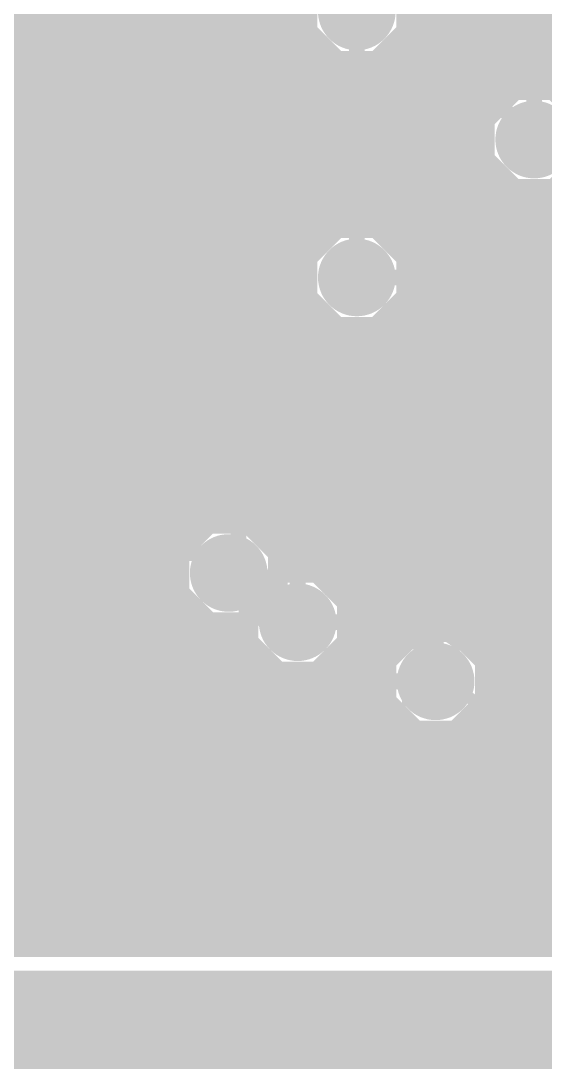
# Model space of a CAD drawing. Extents: x -6 to 196, y -52 to 46.
# Drawn here: x 153.41 to 160.16, y -5.63 to 7.88 of the extents above; entities that cross this region are included whole.
import ezdxf

# ---------------------------------------------------------------- set-up
doc = ezdxf.new("R2010")
doc.units = 0
doc.header["$MEASUREMENT"] = 0
doc.layers.get('0').update_dxf_attribs({"linetype": 'CONTINUOUS'})
for name, color, linetype in [('22-304-1_BOT', 7, 'CONTINUOUS'), ('22-304-1_DRD', 7, 'CONTINUOUS'), ('22-304-1_GND', 6, 'CONTINUOUS'), ('22-304-1_IN1', 4, 'CONTINUOUS'), ('22-304-1_SST', 14, 'CONTINUOUS'), ('22-304-1_TOP', 9, 'CONTINUOUS'), ('THRUHOLE_TAP', 13, 'CONTINUOUS')]:
    doc.layers.add(name, color=color, linetype=linetype)

# ---------------------------------------------------------------- blocks, each defined once
blk = doc.blocks.new('ROUND_57')
at = {"const_width": 0.35052}
blk.add_lwpolyline([(-0.17526, 0, 1), (0.17526, 0, 1)], format="xyb", close=True, dxfattribs=at)
blk = doc.blocks.new('ROUND_83')
at = {"const_width": 0.50038}
blk.add_lwpolyline([(-0.25019, 0, 1), (0.25019, 0, 1)], format="xyb", close=True, dxfattribs=at)
blk = doc.blocks.new('ROUND_88')
at = {"const_width": 0.10033}
blk.add_lwpolyline([(-0.050164, 0, 1), (0.050164, 0, 1)], format="xyb", close=True, dxfattribs=at)

msp = doc.modelspace()

# ---------------------------------------------------------------- linework, layer by layer
at = {"layer": '22-304-1_BOT'}
for points, const_width in [([(153.3906, 20.828), (153.3906, -0.1905)], 0.254), ([(153.6192, 20.828), (153.6192, -0.1905)], 0.254), ([(153.8478, 20.828), (153.8478, -0.1905)], 0.254), ([(154.0764, 20.828), (154.0764, -0.1905)], 0.254), ([(154.305, 20.828), (154.305, -4.064)], 0.254), ([(154.5336, 20.828), (154.5336, -4.064)], 0.254), ([(154.7622, 20.828), (154.7622, -4.064)], 0.254), ([(154.9908, 20.828), (154.9908, -4.064)], 0.254), ([(155.2194, 20.828), (155.2194, -4.064)], 0.254), ([(155.448, 20.828), (155.448, 0.99568)], 0.254), ([(160.02, 6.35), (160.02, 12.7)], 0.2032), ([(159.5628, 12.20216), (159.5628, 6.84784)], 0.254), ([(159.59074, 12.17676), (159.59074, 6.87324)], 0.254), ([(156.21, 10.287), (156.21, 0.889), (156.083, 0.762)], 0.2032), ([(158.75, 10.16), (158.75, -0.635)], 0.2032), ([(155.6766, 9.87044), (155.6766, 1.30302)], 0.254), ([(155.78074, 9.76376), (155.78074, 1.36652)], 0.254), ([(159.3342, 9.81964), (159.3342, -0.29464)], 0.254), ([(159.17926, 9.63676), (159.17926, -0.11176)], 0.254), ([(156.972, 8.6868), (156.972, 0.127)], 0.2032), ([(157.734, 8.001), (157.734, 4.572)], 0.2032), ([(155.78074, 7.8232), (138.08964, 7.8232)], 0.254), ([(159.59074, 7.8232), (159.17926, 7.8232)], 0.254), ([(155.78074, 7.5946), (138.05916, 7.5946)], 0.254), ([(159.59074, 7.5946), (159.17926, 7.5946)], 0.254), ([(155.78074, 7.366), (141.41704, 7.366)], 0.254), ([(159.59074, 7.366), (159.17926, 7.366)], 0.254), ([(155.78074, 7.1374), (141.58468, 7.1374)], 0.254), ([(159.59074, 7.1374), (159.17926, 7.1374)], 0.254), ([(155.78074, 6.9088), (141.6431, 6.9088)], 0.254), ([(159.59074, 6.9088), (159.17926, 6.9088)], 0.254), ([(155.78074, 6.6802), (141.62278, 6.6802)], 0.254), ([(159.42818, 6.6802), (159.17926, 6.6802)], 0.254), ([(155.78074, 6.4516), (141.51102, 6.4516)], 0.254), ([(159.35198, 6.4516), (159.17926, 6.4516)], 0.254), ([(155.78074, 6.223), (141.39926, 6.223)], 0.254), ([(159.35452, 6.223), (159.17926, 6.223)], 0.254), ([(155.78074, 5.9944), (141.39926, 5.9944)], 0.254), ([(159.44342, 5.9944), (159.17926, 5.9944)], 0.254), ([(159.5628, 5.85216), (159.5628, -4.064)], 0.254), ([(155.78074, 5.7658), (141.39926, 5.7658)], 0.254), ([(159.67964, 5.7658), (159.17926, 5.7658)], 0.254), ([(159.7914, 5.71246), (159.7914, -4.064)], 0.254), ([(160.2486, 5.71246), (160.2486, -4.064)], 0.254), ([(160.02, 5.67436), (160.02, -4.064)], 0.254), ([(155.78074, 5.5372), (141.39926, 5.5372)], 0.254), ([(160.36036, 5.5372), (159.17926, 5.5372)], 0.254), ([(155.78074, 5.3086), (141.39926, 5.3086)], 0.254), ([(160.41878, 5.3086), (159.17926, 5.3086)], 0.254), ([(155.78074, 5.08), (142.47368, 5.08)], 0.254), ([(160.58896, 5.08), (159.17926, 5.08)], 0.254), ([(155.78074, 4.8514), (142.78102, 4.8514)], 0.254), ([(165.94074, 4.8514), (159.17926, 4.8514)], 0.254), ([(155.78074, 4.6228), (142.89278, 4.6228)], 0.254), ([(165.94074, 4.6228), (159.17926, 4.6228)], 0.254), ([(155.78074, 4.3942), (142.9131, 4.3942)], 0.254), ([(165.94074, 4.3942), (159.17926, 4.3942)], 0.254), ([(158.32074, 4.23672), (158.32074, -0.11176)], 0.254), ([(155.78074, 4.1656), (142.85468, 4.1656)], 0.254), ([(158.1912, 4.07416), (158.1912, -0.254)], 0.254), ([(158.32074, 4.1656), (158.27502, 4.1656)], 0.254), ([(165.94074, 4.1656), (159.17926, 4.1656)], 0.254), ([(155.78074, 3.937), (142.68704, 3.937)], 0.254), ([(157.40126, 3.98272), (157.40126, 0.65024)], 0.254), ([(157.50032, 3.937), (157.40126, 3.937)], 0.254), ([(157.5054, 3.93446), (157.5054, 0.54356)], 0.254), ([(157.9626, 3.93446), (157.9626, -4.064)], 0.254), ([(158.32074, 3.937), (157.96768, 3.937)], 0.254), ([(165.94074, 3.937), (159.17926, 3.937)], 0.254), ([(157.734, 3.89636), (157.734, -4.064)], 0.254), ([(155.78074, 3.7084), (142.66926, 3.7084)], 0.254), ([(158.32074, 3.7084), (157.40126, 3.7084)], 0.254), ([(165.94074, 3.7084), (159.17926, 3.7084)], 0.254), ([(155.78074, 3.4798), (142.66926, 3.4798)], 0.254), ([(158.32074, 3.4798), (157.40126, 3.4798)], 0.254), ([(165.94074, 3.4798), (159.17926, 3.4798)], 0.254), ([(155.78074, 3.2512), (142.66926, 3.2512)], 0.254), ([(158.32074, 3.2512), (157.40126, 3.2512)], 0.254), ([(165.94074, 3.2512), (159.17926, 3.2512)], 0.254), ([(155.78074, 3.0226), (142.66926, 3.0226)], 0.254), ([(158.32074, 3.0226), (157.40126, 3.0226)], 0.254), ([(165.94074, 3.0226), (159.17926, 3.0226)], 0.254), ([(155.78074, 2.794), (142.66926, 2.794)], 0.254), ([(158.32074, 2.794), (157.40126, 2.794)], 0.254), ([(165.94074, 2.794), (159.17926, 2.794)], 0.254), ([(155.78074, 2.5654), (142.66926, 2.5654)], 0.254), ([(158.32074, 2.5654), (157.40126, 2.5654)], 0.254), ([(165.94074, 2.5654), (159.17926, 2.5654)], 0.254), ([(155.78074, 2.3368), (142.66926, 2.3368)], 0.254), ([(158.32074, 2.3368), (157.40126, 2.3368)], 0.254), ([(165.94074, 2.3368), (159.17926, 2.3368)], 0.254), ([(155.78074, 2.1082), (142.66926, 2.1082)], 0.254), ([(158.32074, 2.1082), (157.40126, 2.1082)], 0.254), ([(165.94074, 2.1082), (159.17926, 2.1082)], 0.254), ([(155.78074, 1.8796), (142.66926, 1.8796)], 0.254), ([(158.32074, 1.8796), (157.40126, 1.8796)], 0.254), ([(165.79342, 1.8796), (159.17926, 1.8796)], 0.254), ([(155.78074, 1.651), (142.66926, 1.651)], 0.254), ([(158.32074, 1.651), (157.40126, 1.651)], 0.254), ([(165.70452, 1.651), (159.17926, 1.651)], 0.254), ([(155.78074, 1.4224), (142.66926, 1.4224)], 0.254), ([(158.32074, 1.4224), (157.40126, 1.4224)], 0.254), ([(165.70198, 1.4224), (159.17926, 1.4224)], 0.254), ([(155.5623, 1.1938), (142.66926, 1.1938)], 0.254), ([(158.32074, 1.1938), (157.40126, 1.1938)], 0.254), ([(165.77818, 1.1938), (159.17926, 1.1938)], 0.254), ([(155.43784, 0.9652), (142.66926, 0.9652)], 0.254), ([(158.32074, 0.9652), (157.40126, 0.9652)], 0.254), ([(165.989, 0.9652), (159.17926, 0.9652)], 0.254), ([(155.40736, 0.7366), (142.66926, 0.7366)], 0.254), ([(158.32074, 0.7366), (157.40126, 0.7366)], 0.254), ([(166.61384, 0.7366), (159.17926, 0.7366)], 0.254), ([(155.45562, 0.508), (142.66926, 0.508)], 0.254), ([(155.448, 0.52832), (155.448, -4.064)], 0.254), ([(158.32074, 0.508), (157.5308, 0.508)], 0.254), ([(166.61384, 0.508), (159.17926, 0.508)], 0.254), ([(155.60802, 0.2794), (144.92732, 0.2794)], 0.254), ([(158.32074, 0.2794), (157.62986, 0.2794)], 0.254), ([(166.61384, 0.2794), (159.17926, 0.2794)], 0.254), ([(155.6766, 0.22098), (155.6766, -4.064)], 0.254), ([(156.2989, 0.0508), (145.3007, 0.0508)], 0.254), ([(155.9052, 0.10922), (155.9052, -4.064)], 0.254), ([(156.1338, 0.08636), (156.1338, -4.064)], 0.254), ([(158.32074, 0.0508), (157.64256, 0.0508)], 0.254), ([(166.61384, 0.0508), (159.17926, 0.0508)], 0.254), ([(156.36748, -0.1778), (145.42516, -0.1778)], 0.254), ([(154.2669, -0.1905), (147.23872, -0.1905), (147.23872, -2.01168)], 0.254), ([(154.2669, -0.1905), (154.2669, -2.01168)], 0.254), ([(156.3624, -0.1651), (156.3624, -4.064)], 0.254), ([(158.25216, -0.1778), (157.57652, -0.1778)], 0.254), ([(166.54018, -0.1778), (159.24784, -0.1778)], 0.254), ([(157.5054, -0.28956), (157.5054, -4.064)], 0.254), ([(156.55544, -0.4064), (154.2669, -0.4064)], 0.254), ([(156.591, -0.4318), (156.591, -4.064)], 0.254), ([(156.8196, -0.53086), (156.8196, -4.064)], 0.254), ([(157.2768, -0.47752), (157.2768, -4.064)], 0.254), ([(158.11246, -0.4064), (157.38856, -0.4064)], 0.254), ([(166.46398, -0.4064), (159.385, -0.4064)], 0.254), ([(153.3906, -1.60782), (153.86558, -1.60782), (153.3906, -0.93218), (153.3906, -0.762), (153.44902, -0.59182), (153.80462, -0.59182), (153.86558, -0.762)], 0.1524), ([(158.07436, -0.635), (154.2669, -0.635)], 0.254), ([(157.0482, -0.54356), (157.0482, -4.064)], 0.254), ([(166.46652, -0.635), (159.42564, -0.635)], 0.254), ([(158.11246, -0.8636), (154.2669, -0.8636)], 0.254), ([(166.55542, -0.8636), (159.385, -0.8636)], 0.254), ([(158.1912, -1.016), (158.1912, -4.064)], 0.254), ([(159.3342, -0.97536), (159.3342, -4.064)], 0.254), ([(158.25216, -1.0922), (154.2669, -1.0922)], 0.254), ([(166.79164, -1.0922), (159.24784, -1.0922)], 0.254), ([(193.929, -1.3208), (154.2669, -1.3208)], 0.254), ([(158.4198, -1.22428), (158.4198, -4.064)], 0.254), ([(158.6484, -1.30302), (158.6484, -4.064)], 0.254), ([(158.877, -1.29794), (158.877, -4.064)], 0.254), ([(159.1056, -1.20904), (159.1056, -4.064)], 0.254), ([(193.929, -1.5494), (154.2669, -1.5494)], 0.254), ([(193.929, -1.778), (154.2669, -1.778)], 0.254), ([(193.929, -2.0066), (141.34592, -2.0066)], 0.254), ([(154.2669, -2.01168), (147.23872, -2.01168)], 0.254), ([(153.3906, -2.01168), (153.3906, -4.064)], 0.254), ([(153.6192, -2.01168), (153.6192, -4.064)], 0.254), ([(153.8478, -2.01168), (153.8478, -4.064)], 0.254), ([(154.0764, -2.01168), (154.0764, -4.064)], 0.254), ([(193.929, -2.2352), (141.11732, -2.2352)], 0.254), ([(193.929, -2.4638), (140.88872, -2.4638)], 0.254), ([(193.929, -2.6924), (140.66012, -2.6924)], 0.254), ([(193.929, -2.921), (140.43152, -2.921)], 0.254), ([(193.929, -3.1496), (140.20292, -3.1496)], 0.254), ([(193.929, -3.3782), (139.97432, -3.3782)], 0.254), ([(193.929, -3.6068), (139.74572, -3.6068)], 0.254), ([(193.929, -3.8354), (139.51712, -3.8354)], 0.254), ([(193.929, -4.064), (139.28852, -4.064)], 0.254)]:
    msp.add_lwpolyline(points, dxfattribs=dict(at, const_width=const_width))
at = {"layer": '22-304-1_BOT', "const_width": 0.254}
for points in [[(159.59074, 6.87324, 0.2246031), (159.34321, 6.35)], [(159.34436, 6.35, 0.4142136), (160.02, 5.67436)], [(160.02, 5.67436, 0.1446172), (160.38715, 5.78282)], [(157.734, 3.89636, 0.2691428), (158.32074, 4.23672)], [(157.40126, 3.98272, 0.1292184), (157.734, 3.89527)], [(155.78074, 1.36652, 0.28408), (155.40736, 0.762)], [(155.40736, 0.762, 0.4142136), (156.083, 0.08636)], [(157.64764, 0.127, 0.2246035), (157.40053, 0.64935)], [(156.083, 0.08636, 0.0803129), (156.2959, 0.12078)], [(156.29382, 0.11938, 0.4109265), (156.972, -0.55118)], [(156.972, -0.54864, 0.4142136), (157.64764, 0.127)], [(158.32074, -0.11176, 0.2246031), (158.07321, -0.635)], [(159.42564, -0.635, 0.224604), (159.17853, -0.11265)], [(158.07436, -0.635, 0.4142136), (158.75, -1.31064)], [(158.75, -1.31064, 0.4142136), (159.42564, -0.635)]]:
    msp.add_lwpolyline(points, format="xyb", dxfattribs=at)
at = {"layer": '22-304-1_DRD'}
for points, const_width in [([(195.00088, 21.99894), (101.99878, 21.99894), (78.99908, 44.99864), (-4.99872, 44.99864), (-4.99872, -4.99872), (195.00088, -4.99872), (195.00088, 21.99894)], 1.27), ([(157.099, 8.255), (157.099, 7.747)], 0.254), ([(158.369, 7.747), (158.369, 8.255)], 0.254), ([(157.099, 7.747), (157.48, 7.366)], 0.254), ([(157.988, 7.366), (158.369, 7.747)], 0.254), ([(157.48, 7.366), (157.988, 7.366)], 0.254), ([(159.766, 6.985), (159.385, 6.604)], 0.254), ([(160.274, 6.985), (159.766, 6.985)], 0.254), ([(160.655, 6.604), (160.274, 6.985)], 0.254), ([(159.385, 6.604), (159.385, 6.096)], 0.254), ([(159.385, 6.096), (159.766, 5.715)], 0.254), ([(160.274, 5.715), (160.655, 6.096)], 0.254), ([(159.766, 5.715), (160.274, 5.715)], 0.254), ([(157.48, 5.207), (157.099, 4.826)], 0.254), ([(157.988, 5.207), (157.48, 5.207)], 0.254), ([(158.369, 4.826), (157.988, 5.207)], 0.254), ([(157.099, 4.826), (157.099, 4.318)], 0.254), ([(158.369, 4.318), (158.369, 4.826)], 0.254), ([(157.099, 4.318), (157.48, 3.937)], 0.254), ([(157.988, 3.937), (158.369, 4.318)], 0.254), ([(157.48, 3.937), (157.988, 3.937)], 0.254), ([(155.829, 1.397), (155.448, 1.016)], 0.254), ([(156.337, 1.397), (155.829, 1.397)], 0.254), ([(156.718, 1.016), (156.337, 1.397)], 0.254), ([(155.448, 1.016), (155.448, 0.508)], 0.254), ([(156.718, 0.508), (156.718, 1.016)], 0.254), ([(156.718, 0.762), (156.337, 0.381)], 0.254), ([(157.226, 0.762), (156.718, 0.762)], 0.254), ([(157.607, 0.381), (157.226, 0.762)], 0.254), ([(155.448, 0.508), (155.829, 0.127)], 0.254), ([(156.337, 0.127), (156.718, 0.508)], 0.254), ([(156.337, 0.381), (156.337, -0.127)], 0.254), ([(157.607, -0.127), (157.607, 0.381)], 0.254), ([(155.829, 0.127), (156.337, 0.127)], 0.254), ([(156.337, -0.127), (156.718, -0.508)], 0.254), ([(157.226, -0.508), (157.607, -0.127)], 0.254), ([(158.496, 0), (158.115, -0.381)], 0.254), ([(159.004, 0), (158.496, 0)], 0.254), ([(159.385, -0.381), (159.004, 0)], 0.254), ([(158.115, -0.381), (158.115, -0.889)], 0.254), ([(159.385, -0.889), (159.385, -0.381)], 0.254), ([(156.718, -0.508), (157.226, -0.508)], 0.254), ([(158.115, -0.889), (158.496, -1.27)], 0.254), ([(159.004, -1.27), (159.385, -0.889)], 0.254), ([(158.496, -1.27), (159.004, -1.27)], 0.254)]:
    msp.add_lwpolyline(points, dxfattribs=dict(at, const_width=const_width))
at = {"layer": '22-304-1_GND', "const_width": 1.27}
msp.add_lwpolyline([(195.00088, 21.99894), (101.99878, 21.99894), (78.99908, 44.99864), (-4.99872, 44.99864), (-4.99872, -4.99872), (195.00088, -4.99872), (195.00088, 21.99894)], dxfattribs=at)
at = {"layer": '22-304-1_IN1', "const_width": 0.254}
for points in [[(193.802, 20.955), (193.802, -3.937), (146.05, -3.937)], [(153.3398, 19.29384), (153.3398, -3.937)], [(153.5684, 19.29384), (153.5684, -3.937)], [(153.797, 19.29384), (153.797, -3.937)], [(154.0256, 19.29384), (154.0256, -3.937)], [(154.2542, 19.29384), (154.2542, -3.937)], [(154.4828, 19.29384), (154.4828, -3.937)], [(154.7114, 19.29384), (154.7114, -3.937)], [(154.94, 19.29384), (154.94, -3.937)], [(155.1686, 19.29384), (155.1686, -3.937)], [(155.3972, 19.29384), (155.3972, -3.937)], [(159.512, 12.25296), (159.512, 6.79704)], [(159.7406, 12.08278), (159.7406, 6.96468)], [(160.1978, 12.04722), (160.1978, 7.00278)], [(159.9692, 12.02436), (159.9692, 7.0231)], [(155.6258, 9.94664), (155.6258, 1.25984)], [(159.2834, 9.74344), (159.2834, -0.21844)], [(155.8544, 9.71042), (155.8544, 1.397)], [(156.083, 9.62152), (156.083, 1.43764)], [(158.5976, 9.4996), (158.5976, 0.02286)], [(158.8262, 9.4869), (158.8262, 0.03556)], [(159.0548, 9.55548), (159.0548, -0.03048)], [(156.3116, 8.53948), (156.3116, 1.397)], [(156.5402, 8.1661), (156.5402, 1.25984)], [(156.7688, 8.04164), (156.7688, 0.77216)], [(156.9974, 8.01116), (156.9974, 0.80264)], [(157.08122, 7.8232), (145.74266, 7.8232)], [(158.369, 7.76732), (158.369, 4.80568)], [(183.88584, 7.8232), (158.38678, 7.8232)], [(157.19298, 7.5946), (145.74266, 7.5946)], [(183.88584, 7.5946), (158.27502, 7.5946)], [(157.226, 7.55396), (157.226, 5.01904)], [(158.1404, 7.45998), (158.1404, 5.11302)], [(157.50032, 7.366), (145.74266, 7.366)], [(157.4546, 7.38378), (157.4546, 5.18668)], [(157.6832, 7.32536), (157.6832, 5.2451)], [(157.9118, 7.34822), (157.9118, 5.22478)], [(183.88584, 7.366), (157.96768, 7.366)], [(183.88584, 7.1374), (145.74266, 7.1374)], [(159.639, 6.9088), (145.74266, 6.9088)], [(159.42818, 6.6802), (145.74266, 6.6802)], [(159.35198, 6.4516), (145.74266, 6.4516)], [(159.35452, 6.223), (145.74266, 6.223)], [(159.44342, 5.9944), (145.74266, 5.9944)], [(159.512, 5.90296), (159.512, -3.937)], [(159.67964, 5.7658), (145.74266, 5.7658)], [(159.7406, 5.73278), (159.7406, -3.937)], [(160.1978, 5.69722), (160.1978, -3.937)], [(159.9692, 5.67436), (159.9692, -3.937)], [(160.36036, 5.5372), (145.74266, 5.5372)], [(160.41878, 5.3086), (145.74266, 5.3086)], [(157.28696, 5.08), (145.74266, 5.08)], [(160.58896, 5.08), (158.18104, 5.08)], [(157.11678, 4.8514), (145.74266, 4.8514)], [(169.3926, 4.8514), (158.34868, 4.8514)], [(157.05836, 4.6228), (145.74266, 4.6228)], [(169.3799, 4.6228), (158.4071, 4.6228)], [(157.08122, 4.3942), (145.74266, 4.3942)], [(158.369, 4.33832), (158.369, -0.0762)], [(169.44848, 4.3942), (158.38678, 4.3942)], [(157.19298, 4.1656), (145.74266, 4.1656)], [(157.226, 4.12496), (157.226, 0.75438)], [(169.63644, 4.1656), (158.27502, 4.1656)], [(157.50032, 3.937), (145.74266, 3.937)], [(157.4546, 3.95478), (157.4546, 0.59944)], [(178.32832, 3.937), (157.96768, 3.937)], [(158.1404, 4.03098), (158.1404, -0.34036)], [(157.6832, 3.89636), (157.6832, -3.937)], [(157.9118, 3.91922), (157.9118, -3.937)], [(183.88584, 3.7084), (145.72996, 3.7084)], [(166.751, 3.4798), (145.59788, 3.4798)], [(166.54018, 3.2512), (138.176, 3.2512)], [(166.46398, 3.0226), (133.29412, 3.0226)], [(166.46652, 2.794), (136.49198, 2.794)], [(166.55542, 2.5654), (136.65962, 2.5654)], [(166.79164, 2.3368), (136.71804, 2.3368)], [(166.02964, 2.1082), (136.69772, 2.1082)], [(165.79342, 1.8796), (136.58596, 1.8796)], [(165.70452, 1.651), (136.27862, 1.651)], [(155.93568, 1.4224), (128.72212, 1.4224)], [(165.70198, 1.4224), (156.23032, 1.4224)], [(155.5623, 1.1938), (128.95072, 1.1938)], [(165.77818, 1.1938), (156.6037, 1.1938)], [(155.43784, 0.9652), (129.17932, 0.9652)], [(165.989, 0.9652), (156.72816, 0.9652)], [(155.40736, 0.7366), (129.40792, 0.7366)], [(180.14442, 0.7366), (157.2641, 0.7366)], [(155.45562, 0.508), (129.63652, 0.508)], [(180.05552, 0.508), (157.5308, 0.508)], [(155.60802, 0.2794), (144.92732, 0.2794)], [(180.05298, 0.2794), (157.62986, 0.2794)], [(155.6258, 0.26416), (155.6258, -3.937)], [(156.2989, 0.0508), (145.3007, 0.0508)], [(155.8544, 0.12446), (155.8544, -3.937)], [(156.083, 0.08636), (156.083, -3.937)], [(166.751, 0.0508), (157.64256, 0.0508)], [(156.3116, -0.02032), (156.3116, -3.937)], [(156.36748, -0.1778), (145.42516, -0.1778)], [(158.25216, -0.1778), (157.57652, -0.1778)], [(166.54018, -0.1778), (159.24784, -0.1778)], [(156.5402, -0.3937), (156.5402, -3.937)], [(157.4546, -0.34544), (157.4546, -3.937)], [(156.55544, -0.4064), (145.45564, -0.4064)], [(156.7688, -0.51816), (156.7688, -3.937)], [(157.226, -0.50038), (157.226, -3.937)], [(158.11246, -0.4064), (157.38856, -0.4064)], [(166.46398, -0.4064), (159.385, -0.4064)], [(158.07436, -0.635), (145.40738, -0.635)], [(156.9974, -0.54864), (156.9974, -3.937)], [(166.46652, -0.635), (159.42564, -0.635)], [(158.11246, -0.8636), (145.25244, -0.8636)], [(158.1404, -0.9271), (158.1404, -3.937)], [(166.55542, -0.8636), (159.385, -0.8636)], [(159.2834, -1.05156), (159.2834, -3.937)], [(158.25216, -1.0922), (140.35278, -1.0922)], [(158.369, -1.1938), (158.369, -3.937)], [(166.79164, -1.0922), (159.24784, -1.0922)], [(193.802, -1.3208), (140.3731, -1.3208)], [(158.5976, -1.29286), (158.5976, -3.937)], [(158.8262, -1.30556), (158.8262, -3.937)], [(159.0548, -1.23952), (159.0548, -3.937)], [(193.802, -1.5494), (140.31468, -1.5494)], [(193.802, -1.778), (140.14704, -1.778)], [(193.802, -2.0066), (121.793, -2.0066)], [(193.802, -2.2352), (121.65584, -2.2352)], [(193.802, -2.4638), (121.07672, -2.4638)], [(193.802, -2.6924), (121.12244, -2.6924)], [(193.802, -2.921), (121.27738, -2.921)], [(193.802, -3.1496), (137.94232, -3.1496)], [(193.802, -3.3782), (138.3157, -3.3782)], [(193.802, -3.6068), (138.44016, -3.6068)], [(193.802, -3.8354), (138.47064, -3.8354)]]:
    msp.add_lwpolyline(points, dxfattribs=at)
for points in [[(158.40964, 8.001, 0.4142136), (157.734, 8.67664)], [(157.05836, 8.001, 0.4142136), (157.734, 7.32536)], [(157.734, 7.32536, 0.4142136), (158.40964, 8.001)], [(160.02, 7.02564, 0.4142136), (159.34436, 6.35)], [(160.69564, 6.35, 0.4142136), (160.02, 7.02564)], [(159.34436, 6.35, 0.4142136), (160.02, 5.67436)], [(160.02, 5.67436, 0.1446172), (160.38715, 5.78282)], [(157.734, 5.24764, 0.4142136), (157.05836, 4.572)], [(158.40964, 4.572, 0.4142136), (157.734, 5.24764)], [(157.05836, 4.572, 0.4142136), (157.734, 3.89636)], [(157.734, 3.89636, 0.4142136), (158.40964, 4.572)], [(156.083, 1.43764, 0.4142136), (155.40736, 0.762)], [(156.75864, 0.76962, 0.4109141), (156.083, 1.43764)], [(155.40736, 0.762, 0.4142136), (156.083, 0.08636)], [(156.972, 0.80264, 0.0803139), (156.7591, 0.76822)], [(157.64764, 0.127, 0.4142136), (156.972, 0.80264)], [(156.083, 0.08636, 0.0803129), (156.2959, 0.12078)], [(156.29382, 0.11938, 0.4109265), (156.972, -0.55118)], [(156.972, -0.54864, 0.4142136), (157.64764, 0.127)], [(158.75, 0.04064, 0.4142136), (158.07436, -0.635)], [(159.42564, -0.635, 0.4142136), (158.75, 0.04064)], [(158.07436, -0.635, 0.4142136), (158.75, -1.31064)], [(158.75, -1.31064, 0.4142136), (159.42564, -0.635)]]:
    msp.add_lwpolyline(points, format="xyb", dxfattribs=at)
at = {"layer": '22-304-1_SST', "const_width": 0.1524}
for points in [[(159.8295, 5.2705), (159.8295, 2.3495), (161.4678, 2.3495), (161.4678, 5.2705), (159.8295, 5.2705)], [(158.7754, 4.87934), (158.7754, 4.52374), (158.94558, 4.40436), (159.11576, 4.40436), (159.2834, 4.52374), (159.2834, 4.87934), (158.2674, 4.87934)], [(153.61158, 3.34518), (153.61158, 4.36118), (153.4922, 4.191)], [(158.7754, 4.58216), (158.2674, 4.40436)], [(158.43758, 4.04114), (158.2674, 3.92176), (158.2674, 3.68554), (158.43758, 3.56616), (158.60776, 3.56616), (158.94558, 3.80492), (159.2834, 3.56616), (159.2834, 4.04114)], [(153.72842, 3.34518), (153.4922, 3.34518)], [(158.43758, 3.20294), (158.2674, 3.14452), (158.2674, 2.78892), (158.43758, 2.72796), (158.7754, 2.72796), (158.94558, 2.84734), (158.94558, 3.20294), (159.2834, 3.20294), (159.2834, 2.72796)], [(159.8295, 0.8255), (159.8295, -2.0955), (161.4678, -2.0955), (161.4678, 0.8255), (159.8295, 0.8255)], [(158.9024, 0.30734), (158.9024, -0.04826), (159.07258, -0.1651), (159.24276, -0.1651), (159.4104, -0.04826), (159.4104, 0.30734), (158.3944, 0.30734)], [(158.9024, 0.01016), (158.3944, -0.1651)], [(158.56458, -0.53086), (158.3944, -0.6477), (158.3944, -0.88646), (158.56458, -1.0033), (158.73476, -1.0033), (159.07258, -0.76708), (159.4104, -1.0033), (159.4104, -0.53086)], [(158.73476, -1.8415), (158.73476, -1.36906), (159.4104, -1.60528), (159.4104, -1.72466), (158.3944, -1.72466)]]:
    msp.add_lwpolyline(points, dxfattribs=at)
at = {"layer": '22-304-1_TOP'}
for points, const_width in [([(139.0269, 9.79424), (141.58976, 9.79424), (142.367, 9.017), (152.019, 9.017), (153.797, 7.239), (160.655, 7.239), (162.179, 5.715), (164.592, 5.715), (164.973, 5.334), (169.799, 5.334), (170.053, 5.08), (170.053, 4.699)], 0.2032), ([(139.0269, 9.29386), (141.45514, 9.29386), (142.24, 8.509), (151.892, 8.509), (153.67, 6.731), (159.639, 6.731), (160.02, 6.35)], 0.2032), ([(161.036, 5.588), (159.766, 5.588), (159.131, 6.223), (153.543, 6.223), (151.765, 8.001), (142.113, 8.001), (141.32052, 8.79348), (139.0269, 8.79348)], 0.2032), ([(153.4922, 5.79628), (153.4922, 4.7625)], 0.254), ([(158.9532, 5.79374), (153.543, 5.79374)], 0.254), ([(153.7208, 5.79374), (153.7208, 4.7625)], 0.254), ([(153.9494, 5.79374), (153.9494, 4.7625)], 0.254), ([(154.178, 5.79374), (154.178, 1.95326)], 0.254), ([(154.4066, 5.79374), (154.4066, 1.95326)], 0.254), ([(154.6352, 5.79374), (154.6352, 1.95326)], 0.254), ([(154.8638, 5.79374), (154.8638, 1.95326)], 0.254), ([(155.0924, 5.79374), (155.0924, 1.95326)], 0.254), ([(155.321, 5.79374), (155.321, 1.95326)], 0.254), ([(155.5496, 5.79374), (155.5496, 1.95326)], 0.254), ([(155.7782, 5.79374), (155.7782, 1.95326)], 0.254), ([(156.0068, 5.79374), (156.0068, 1.95326)], 0.254), ([(156.2354, 5.79374), (156.2354, 1.95326)], 0.254), ([(156.464, 5.79374), (156.464, 1.95326)], 0.254), ([(156.6926, 5.79374), (156.6926, 1.95326)], 0.254), ([(156.9212, 5.79374), (156.9212, 1.95326)], 0.254), ([(157.1498, 5.79374), (157.1498, 4.91236)], 0.254), ([(157.3784, 5.79374), (157.3784, 5.14604)], 0.254), ([(157.607, 5.79374), (157.607, 5.23494)], 0.254), ([(157.8356, 5.79374), (157.8356, 5.24002)], 0.254), ([(158.0642, 5.79374), (158.0642, 5.16128)], 0.254), ([(158.2928, 5.79374), (158.2928, 5.00126)], 0.254), ([(158.5214, 5.79374), (158.5214, 5.00126)], 0.254), ([(158.75, 5.79374), (158.75, 5.00126)], 0.254), ([(158.9532, 5.79374), (159.45866, 5.29082)], 0.254), ([(158.9786, 5.76834), (158.9786, 5.00126)], 0.254), ([(159.08274, 5.6642), (143.05026, 5.6642)], 0.254), ([(159.31134, 5.4356), (143.05026, 5.4356)], 0.254), ([(159.2072, 5.53974), (159.2072, 5.00126)], 0.254), ([(159.4358, 5.31114), (159.4358, 5.00126)], 0.254), ([(157.50032, 5.207), (143.05026, 5.207)], 0.254), ([(159.57042, 5.207), (157.96768, 5.207)], 0.254), ([(159.6644, 5.17144), (159.6644, 5.00126)], 0.254), ([(159.84474, 5.15874), (159.766, 5.15874)], 0.254), ([(159.84474, 5.15874), (159.84474, 5.00126)], 0.254), ([(157.19298, 4.9784), (143.05026, 4.9784)], 0.254), ([(159.84474, 5.00126), (158.25724, 5.00126)], 0.254), ([(154.13228, 4.7625), (147.1041, 4.7625), (147.1041, 2.94132)], 0.254), ([(154.13228, 4.7625), (154.13228, 2.94132)], 0.254), ([(157.08122, 4.7498), (154.13228, 4.7498)], 0.254), ([(153.61158, 3.34518), (153.61158, 4.36118), (153.4922, 4.191)], 0.1524), ([(157.05836, 4.5212), (154.13228, 4.5212)], 0.254), ([(157.734, 4.572), (160.6042, 4.572), (160.655, 4.5212)], 0.2032), ([(157.11678, 4.2926), (154.13228, 4.2926)], 0.254), ([(157.1498, 4.23164), (157.1498, 1.95326)], 0.254), ([(157.28696, 4.064), (154.13228, 4.064)], 0.254), ([(159.84474, 4.064), (158.18104, 4.064)], 0.254), ([(159.84474, 4.14274), (158.25724, 4.14274)], 0.254), ([(158.2928, 4.14274), (158.2928, 1.95326)], 0.254), ([(158.5214, 4.14274), (158.5214, 1.95326)], 0.254), ([(158.75, 4.14274), (158.75, 1.95326)], 0.254), ([(158.9786, 4.14274), (158.9786, 1.95326)], 0.254), ([(159.2072, 4.14274), (159.2072, 1.95326)], 0.254), ([(159.4358, 4.14274), (159.4358, 1.95326)], 0.254), ([(159.6644, 4.14274), (159.6644, 1.95326)], 0.254), ([(159.84474, 4.14274), (159.84474, 3.83286)], 0.254), ([(157.3784, 3.99542), (157.3784, 1.95326)], 0.254), ([(158.0642, 3.98018), (158.0642, 1.95326)], 0.254), ([(159.84474, 3.8354), (154.13228, 3.8354)], 0.254), ([(157.607, 3.90652), (157.607, 1.95326)], 0.254), ([(157.8356, 3.90398), (157.8356, 1.95326)], 0.254), ([(159.84474, 3.83286), (159.84474, 3.78714)], 0.254), ([(158.75, -0.635), (156.464, -0.635), (155.321, 0.508), (135.509, 0.508), (133.54304, 2.47396), (133.54304, 3.81)], 0.2032), ([(156.083, 0.762), (155.956, 0.762), (155.702, 1.016), (135.636, 1.016), (134.04342, 2.60858), (134.04342, 3.81)], 0.2032), ([(135.04418, 3.81), (135.04418, 2.24282), (135.763, 1.524), (166.37, 1.524)], 0.2032), ([(159.84474, 3.78714), (159.84474, 2.36474)], 0.254), ([(159.84474, 3.6068), (154.13228, 3.6068)], 0.254), ([(153.72842, 3.34518), (153.4922, 3.34518)], 0.1524), ([(159.84474, 3.3782), (154.13228, 3.3782)], 0.254), ([(159.84474, 3.1496), (154.13228, 3.1496)], 0.254), ([(159.84474, 3.0988), (160.655, 3.0988)], 0.254), ([(159.84474, 2.921), (137.4902, 2.921)], 0.254), ([(154.13228, 2.94132), (147.1041, 2.94132)], 0.254), ([(153.4922, 2.94132), (153.4922, 1.95326)], 0.254), ([(153.7208, 2.94132), (153.7208, 1.95326)], 0.254), ([(153.9494, 2.94132), (153.9494, 1.95326)], 0.254), ([(159.84474, 2.6924), (137.33272, 2.6924)], 0.254), ([(159.84474, 2.4638), (136.69772, 2.4638)], 0.254), ([(161.46526, 2.36474), (159.84474, 2.36474)], 0.254), ([(159.893, 2.36474), (159.893, 1.95326)], 0.254), ([(160.1216, 2.36474), (160.1216, 1.95326)], 0.254), ([(162.35934, 2.2352), (136.71804, 2.2352)], 0.254), ([(165.84676, 1.95326), (136.63422, 1.95326)], 0.254), ([(162.35934, 2.0066), (136.65962, 2.0066)], 0.254), ([(155.1432, 0.07874), (145.2753, 0.07874)], 0.254), ([(153.4922, 0.07874), (153.4922, -2.40284)], 0.254), ([(153.7208, 0.07874), (153.7208, -2.40284)], 0.254), ([(153.9494, 0.07874), (153.9494, -2.40284)], 0.254), ([(154.178, 0.07874), (154.178, -2.40284)], 0.254), ([(154.4066, 0.07874), (154.4066, -2.40284)], 0.254), ([(154.6352, 0.07874), (154.6352, -2.40284)], 0.254), ([(154.8638, 0.07874), (154.8638, -2.40284)], 0.254), ([(155.0924, 0.07874), (155.0924, -2.40284)], 0.254), ([(155.1432, 0.07874), (156.15666, -0.93218)], 0.254), ([(156.972, 0.127), (160.6042, 0.127), (160.655, 0.0762)], 0.2032), ([(155.27274, -0.0508), (145.36928, -0.0508)], 0.254), ([(155.321, -0.09652), (155.321, -2.40284)], 0.254), ([(155.50134, -0.2794), (145.44802, -0.2794)], 0.254), ([(155.5496, -0.32512), (155.5496, -2.40284)], 0.254), ([(159.84474, -0.30226), (159.33928, -0.30226)], 0.254), ([(159.4358, -0.30226), (159.4358, -2.40284)], 0.254), ([(159.6644, -0.30226), (159.6644, -2.40284)], 0.254), ([(159.84474, -0.30226), (159.84474, -0.61214)], 0.254), ([(142.875, -2.6162), (143.1798, -2.921), (144.78, -2.921), (168.91, -2.921), (169.164, -2.667), (169.164, -0.5588), (169.1132, -0.5588), (168.275, -0.5588)], 0.381), ([(155.72994, -0.508), (145.44294, -0.508)], 0.254), ([(159.84474, -0.508), (159.41294, -0.508)], 0.254), ([(155.7782, -0.55372), (155.7782, -2.40284)], 0.254), ([(159.84474, -0.61214), (159.84474, -0.65786)], 0.254), ([(159.84474, -0.65786), (159.84474, -2.08026)], 0.254), ([(155.95854, -0.7366), (145.35404, -0.7366)], 0.254), ([(156.0068, -0.78232), (156.0068, -2.40284)], 0.254), ([(159.84474, -0.7366), (159.41802, -0.7366)], 0.254), ([(156.18968, -0.9652), (145.20926, -0.9652)], 0.254), ([(156.2354, -0.99568), (156.2354, -2.40284)], 0.254), ([(158.22676, -1.06426), (156.464, -1.06426)], 0.254), ([(156.464, -1.06426), (156.464, -2.40284)], 0.254), ([(156.6926, -1.06426), (156.6926, -2.40284)], 0.254), ([(156.9212, -1.06426), (156.9212, -2.40284)], 0.254), ([(157.1498, -1.06426), (157.1498, -2.40284)], 0.254), ([(157.3784, -1.06426), (157.3784, -2.40284)], 0.254), ([(157.607, -1.06426), (157.607, -2.40284)], 0.254), ([(157.8356, -1.06426), (157.8356, -2.40284)], 0.254), ([(158.0642, -1.06426), (158.0642, -2.40284)], 0.254), ([(159.84474, -0.9652), (159.33928, -0.9652)], 0.254), ([(158.369, -1.1938), (145.20926, -1.1938)], 0.254), ([(158.2928, -1.13284), (158.2928, -2.40284)], 0.254), ([(159.84474, -1.1938), (159.131, -1.1938)], 0.254), ([(159.2072, -1.13284), (159.2072, -2.40284)], 0.254), ([(158.5214, -1.27), (158.5214, -2.40284)], 0.254), ([(158.75, -1.31064), (158.75, -2.40284)], 0.254), ([(158.9786, -1.27), (158.9786, -2.40284)], 0.254), ([(159.84474, -1.4224), (145.20926, -1.4224)], 0.254), ([(159.84474, -1.3462), (160.655, -1.3462)], 0.254), ([(159.84474, -1.651), (145.20926, -1.651)], 0.254), ([(159.84474, -1.8796), (145.20926, -1.8796)], 0.254), ([(162.35934, -2.1082), (145.20926, -2.1082)], 0.254), ([(161.46526, -2.08026), (159.84474, -2.08026)], 0.254), ([(159.893, -2.08026), (159.893, -2.40284)], 0.254), ([(160.1216, -2.08026), (160.1216, -2.40284)], 0.254), ([(162.35934, -2.3368), (145.20926, -2.3368)], 0.254), ([(162.35934, -2.40284), (145.20926, -2.40284)], 0.254), ([(186.12358, -3.4798), (138.38428, -3.4798)], 0.254), ([(168.91, -3.43916), (144.78, -3.43916)], 0.254), ([(153.4922, -3.43916), (153.4922, -3.937)], 0.254), ([(153.7208, -3.43916), (153.7208, -3.937)], 0.254), ([(153.9494, -3.43916), (153.9494, -3.937)], 0.254), ([(154.178, -3.43916), (154.178, -3.937)], 0.254), ([(154.4066, -3.43916), (154.4066, -3.937)], 0.254), ([(154.6352, -3.43916), (154.6352, -3.937)], 0.254), ([(154.8638, -3.43916), (154.8638, -3.937)], 0.254), ([(155.0924, -3.43916), (155.0924, -3.937)], 0.254), ([(155.321, -3.43916), (155.321, -3.937)], 0.254), ([(155.5496, -3.43916), (155.5496, -3.937)], 0.254), ([(155.7782, -3.43916), (155.7782, -3.937)], 0.254), ([(156.0068, -3.43916), (156.0068, -3.937)], 0.254), ([(156.2354, -3.43916), (156.2354, -3.937)], 0.254), ([(156.464, -3.43916), (156.464, -3.937)], 0.254), ([(156.6926, -3.43916), (156.6926, -3.937)], 0.254), ([(156.9212, -3.43916), (156.9212, -3.937)], 0.254), ([(157.1498, -3.43916), (157.1498, -3.937)], 0.254), ([(157.3784, -3.43916), (157.3784, -3.937)], 0.254), ([(157.607, -3.43916), (157.607, -3.937)], 0.254), ([(157.8356, -3.43916), (157.8356, -3.937)], 0.254), ([(158.0642, -3.43916), (158.0642, -3.937)], 0.254), ([(158.2928, -3.43916), (158.2928, -3.937)], 0.254), ([(158.5214, -3.43916), (158.5214, -3.937)], 0.254), ([(158.75, -3.43916), (158.75, -3.937)], 0.254), ([(158.9786, -3.43916), (158.9786, -3.937)], 0.254), ([(159.2072, -3.43916), (159.2072, -3.937)], 0.254), ([(159.4358, -3.43916), (159.4358, -3.937)], 0.254), ([(159.6644, -3.43916), (159.6644, -3.937)], 0.254), ([(159.893, -3.43916), (159.893, -3.937)], 0.254), ([(160.1216, -3.43916), (160.1216, -3.937)], 0.254), ([(186.12358, -3.7084), (138.46302, -3.7084)], 0.254), ([(193.802, -3.937), (138.45794, -3.937)], 0.254)]:
    msp.add_lwpolyline(points, dxfattribs=dict(at, const_width=const_width))
at = {"layer": '22-304-1_TOP', "const_width": 0.254}
for points in [[(153.24074, 5.92074, 0.1989124), (153.543, 5.79554)], [(159.46374, 5.28574, 0.1989124), (159.766, 5.16054)], [(157.734, 5.24764, 0.4142136), (157.05836, 4.572)], [(158.25724, 5.00126, 0.2246031), (157.734, 5.24879)], [(157.05836, 4.572, 0.4142136), (157.734, 3.89636)], [(157.734, 3.89636, 0.2246029), (158.25635, 4.14347)], [(159.42564, -0.635, 0.1292189), (159.33833, -0.3028)], [(158.75, -1.31064, 0.4142136), (159.42564, -0.635)], [(156.16174, -0.93726, 0.1989124), (156.464, -1.06246)], [(158.22676, -1.06426, 0.2246031), (158.75, -1.31179)]]:
    msp.add_lwpolyline(points, format="xyb", dxfattribs=at)

# ---------------------------------------------------------------- block references
at = {"layer": '22-304-1_BOT'}
for p in [(157.734, 8.001), (160.02, 6.35), (157.734, 4.572), (156.083, 0.762), (156.972, 0.127), (158.75, -0.635)]:
    msp.add_blockref('ROUND_57', p, dxfattribs=at)
at = {"layer": '22-304-1_GND'}
for p in [(157.734, 8.001), (160.02, 6.35), (157.734, 4.572), (156.083, 0.762), (156.972, 0.127), (158.75, -0.635)]:
    msp.add_blockref('ROUND_83', p, dxfattribs=at)
at = {"layer": '22-304-1_IN1'}
for p in [(157.734, 8.001), (160.02, 6.35), (157.734, 4.572), (156.083, 0.762), (156.972, 0.127), (158.75, -0.635)]:
    msp.add_blockref('ROUND_57', p, dxfattribs=at)
at = {"layer": '22-304-1_TOP'}
for p in [(157.734, 8.001), (160.02, 6.35), (157.734, 4.572), (156.083, 0.762), (156.972, 0.127), (158.75, -0.635)]:
    msp.add_blockref('ROUND_57', p, dxfattribs=at)
at = {"layer": 'THRUHOLE_TAP'}
for p in [(160.02, 6.35), (157.734, 4.572), (156.083, 0.762), (156.972, 0.127), (158.75, -0.635)]:
    msp.add_blockref('ROUND_88', p, dxfattribs=at)

doc.saveas('drawing.dxf')
